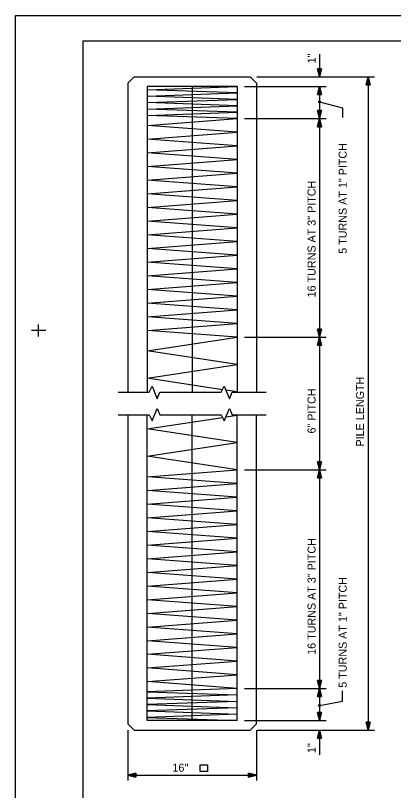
# Model space of a CAD drawing. Extents: x 0 to 22, y 0 to 16.8.
# Drawn here: x 0 to 3.92, y 6.63 to 14.67 of the extents above; entities that cross this region are included whole.
import ezdxf

# ---------------------------------------------------------------- set-up
doc = ezdxf.new("R2010")
doc.units = 0
for name, color, linetype in [('Dimension Lines', 7, 'Continuous'), ('Plan Sheet', 7, 'Continuous'), ('Plot Shape', 7, 'Continuous'), ('Rebar Lines', 7, 'Continuous'), ('sub prestressed concrete pile lines', 7, 'Continuous'), ('Text', 7, 'Continuous'), ('User Information Notes', 7, 'Continuous')]:
    doc.layers.add(name, color=color, linetype=linetype)

msp = doc.modelspace()

# ---------------------------------------------------------------- linework, layer by layer
at = {"layer": 'Dimension Lines'}
for p, q in [((3.1508, 14.2673), (3.1508, 14.0305)), ((2.4993, 14.0305), (3.7194, 14.0305)), ((3.6528, 14.0305), (3.6528, 7.256)), ((2.3715, 13.9305), (3.2175, 13.9305)), ((3.1508, 13.9305), (3.1508, 13.5971)), ((2.3715, 13.5971), (3.2175, 13.5971)), ((3.1508, 13.5971), (3.1508, 11.3305)), ((2.3715, 11.3305), (3.2175, 11.3305)), ((3.1508, 11.3305), (3.1508, 9.956)), ((2.3715, 9.956), (3.2175, 9.956)), ((3.1508, 9.956), (3.1508, 7.6893)), ((2.3715, 7.6893), (3.2175, 7.6893)), ((3.1508, 7.6893), (3.1508, 7.356)), ((2.3715, 7.356), (3.2175, 7.356)), ((1.1632, 7.256), (1.1632, 6.7366)), ((2.4965, 7.256), (2.4965, 6.7366)), ((2.5086, 7.256), (3.7194, 7.256)), ((3.1508, 7.256), (3.1508, 7.0018)), ((1.1632, 6.7922), (2.4965, 6.7922))]:
    msp.add_line(p, q, dxfattribs=at)
for points in [[(3.1508, 14.1138), (3.155, 14.1138), (3.1508, 14.0305), (3.1592, 14.1138), (3.1633, 14.1138), (3.1508, 14.0305), (3.1675, 14.1138), (3.1717, 14.1138), (3.1508, 14.0305), (3.13, 14.1138), (3.1342, 14.1138), (3.1508, 14.0305), (3.1383, 14.1138), (3.1425, 14.1138), (3.1508, 14.0305), (3.1467, 14.1138), (3.1717, 14.1138), (3.13, 14.1138), (3.1508, 14.0305), (3.1717, 14.1138)], [(3.6528, 13.9471), (3.6486, 13.9471), (3.6528, 14.0305), (3.6444, 13.9471), (3.6403, 13.9471), (3.6528, 14.0305), (3.6361, 13.9471), (3.6319, 13.9471), (3.6528, 14.0305), (3.6736, 13.9471), (3.6694, 13.9471), (3.6528, 14.0305), (3.6653, 13.9471), (3.6611, 13.9471), (3.6528, 14.0305), (3.6569, 13.9471), (3.6319, 13.9471), (3.6736, 13.9471), (3.6528, 14.0305), (3.6319, 13.9471)], [(3.1508, 13.8471), (3.1467, 13.8471), (3.1508, 13.9305), (3.1425, 13.8471), (3.1383, 13.8471), (3.1508, 13.9305), (3.1342, 13.8471), (3.13, 13.8471), (3.1508, 13.9305), (3.1717, 13.8471), (3.1675, 13.8471), (3.1508, 13.9305), (3.1633, 13.8471), (3.1592, 13.8471), (3.1508, 13.9305), (3.155, 13.8471), (3.13, 13.8471), (3.1717, 13.8471), (3.1508, 13.9305), (3.13, 13.8471)], [(3.1508, 13.7712), (3.3868, 13.7098), (3.3868, 13.6098)], [(3.1508, 13.6805), (3.155, 13.6805), (3.1508, 13.5971), (3.1592, 13.6805), (3.1633, 13.6805), (3.1508, 13.5971), (3.1675, 13.6805), (3.1717, 13.6805), (3.1508, 13.5971), (3.13, 13.6805), (3.1342, 13.6805), (3.1508, 13.5971), (3.1383, 13.6805), (3.1425, 13.6805), (3.1508, 13.5971), (3.1467, 13.6805), (3.1717, 13.6805), (3.13, 13.6805), (3.1508, 13.5971), (3.1717, 13.6805)], [(3.1508, 13.5138), (3.1467, 13.5138), (3.1508, 13.5971), (3.1425, 13.5138), (3.1383, 13.5138), (3.1508, 13.5971), (3.1342, 13.5138), (3.13, 13.5138), (3.1508, 13.5971), (3.1717, 13.5138), (3.1675, 13.5138), (3.1508, 13.5971), (3.1633, 13.5138), (3.1592, 13.5138), (3.1508, 13.5971), (3.155, 13.5138), (3.13, 13.5138), (3.1717, 13.5138), (3.1508, 13.5971), (3.13, 13.5138)], [(3.1508, 11.4138), (3.155, 11.4138), (3.1508, 11.3305), (3.1592, 11.4138), (3.1633, 11.4138), (3.1508, 11.3305), (3.1675, 11.4138), (3.1717, 11.4138), (3.1508, 11.3305), (3.13, 11.4138), (3.1342, 11.4138), (3.1508, 11.3305), (3.1383, 11.4138), (3.1425, 11.4138), (3.1508, 11.3305), (3.1467, 11.4138), (3.1717, 11.4138), (3.13, 11.4138), (3.1508, 11.3305), (3.1717, 11.4138)], [(3.1508, 11.2471), (3.1467, 11.2471), (3.1508, 11.3305), (3.1425, 11.2471), (3.1383, 11.2471), (3.1508, 11.3305), (3.1342, 11.2471), (3.13, 11.2471), (3.1508, 11.3305), (3.1717, 11.2471), (3.1675, 11.2471), (3.1508, 11.3305), (3.1633, 11.2471), (3.1592, 11.2471), (3.1508, 11.3305), (3.155, 11.2471), (3.13, 11.2471), (3.1717, 11.2471), (3.1508, 11.3305), (3.13, 11.2471)], [(3.1508, 10.0393), (3.155, 10.0393), (3.1508, 9.956), (3.1592, 10.0393), (3.1633, 10.0393), (3.1508, 9.956), (3.1675, 10.0393), (3.1717, 10.0393), (3.1508, 9.956), (3.13, 10.0393), (3.1342, 10.0393), (3.1508, 9.956), (3.1383, 10.0393), (3.1425, 10.0393), (3.1508, 9.956), (3.1467, 10.0393), (3.1717, 10.0393), (3.13, 10.0393), (3.1508, 9.956), (3.1717, 10.0393)], [(3.1508, 9.8726), (3.1467, 9.8726), (3.1508, 9.956), (3.1425, 9.8726), (3.1383, 9.8726), (3.1508, 9.956), (3.1342, 9.8726), (3.13, 9.8726), (3.1508, 9.956), (3.1717, 9.8726), (3.1675, 9.8726), (3.1508, 9.956), (3.1633, 9.8726), (3.1592, 9.8726), (3.1508, 9.956), (3.155, 9.8726), (3.13, 9.8726), (3.1717, 9.8726), (3.1508, 9.956), (3.13, 9.8726)], [(3.1508, 7.7726), (3.155, 7.7726), (3.1508, 7.6893), (3.1592, 7.7726), (3.1633, 7.7726), (3.1508, 7.6893), (3.1675, 7.7726), (3.1717, 7.7726), (3.1508, 7.6893), (3.13, 7.7726), (3.1342, 7.7726), (3.1508, 7.6893), (3.1383, 7.7726), (3.1425, 7.7726), (3.1508, 7.6893), (3.1467, 7.7726), (3.1717, 7.7726), (3.13, 7.7726), (3.1508, 7.6893), (3.1717, 7.7726)], [(3.1508, 7.606), (3.1467, 7.606), (3.1508, 7.6893), (3.1425, 7.606), (3.1383, 7.606), (3.1508, 7.6893), (3.1342, 7.606), (3.13, 7.606), (3.1508, 7.6893), (3.1717, 7.606), (3.1675, 7.606), (3.1508, 7.6893), (3.1633, 7.606), (3.1592, 7.606), (3.1508, 7.6893), (3.155, 7.606), (3.13, 7.606), (3.1717, 7.606), (3.1508, 7.6893), (3.13, 7.606)], [(3.1508, 7.514), (3.387, 7.5593), (3.387, 7.6641)], [(3.1508, 7.4393), (3.155, 7.4393), (3.1508, 7.356), (3.1592, 7.4393), (3.1633, 7.4393), (3.1508, 7.356), (3.1675, 7.4393), (3.1717, 7.4393), (3.1508, 7.356), (3.13, 7.4393), (3.1342, 7.4393), (3.1508, 7.356), (3.1383, 7.4393), (3.1425, 7.4393), (3.1508, 7.356), (3.1467, 7.4393), (3.1717, 7.4393), (3.13, 7.4393), (3.1508, 7.356), (3.1717, 7.4393)], [(3.6528, 7.3393), (3.6569, 7.3393), (3.6528, 7.256), (3.6611, 7.3393), (3.6653, 7.3393), (3.6528, 7.256), (3.6694, 7.3393), (3.6736, 7.3393), (3.6528, 7.256), (3.6319, 7.3393), (3.6361, 7.3393), (3.6528, 7.256), (3.6403, 7.3393), (3.6444, 7.3393), (3.6528, 7.256), (3.6486, 7.3393), (3.6736, 7.3393), (3.6319, 7.3393), (3.6528, 7.256), (3.6736, 7.3393)], [(3.1508, 7.1726), (3.1467, 7.1726), (3.1508, 7.256), (3.1425, 7.1726), (3.1383, 7.1726), (3.1508, 7.256), (3.1342, 7.1726), (3.13, 7.1726), (3.1508, 7.256), (3.1717, 7.1726), (3.1675, 7.1726), (3.1508, 7.256), (3.1633, 7.1726), (3.1592, 7.1726), (3.1508, 7.256), (3.155, 7.1726), (3.13, 7.1726), (3.1717, 7.1726), (3.1508, 7.256), (3.13, 7.1726)], [(1.2465, 6.7922), (1.2465, 6.7964), (1.1632, 6.7922), (1.2465, 6.8005), (1.2465, 6.8047), (1.1632, 6.7922), (1.2465, 6.8089), (1.2465, 6.813), (1.1632, 6.7922), (1.2465, 6.7714), (1.2465, 6.7755), (1.1632, 6.7922), (1.2465, 6.7797), (1.2465, 6.7839), (1.1632, 6.7922), (1.2465, 6.788), (1.2465, 6.813), (1.2465, 6.7714), (1.1632, 6.7922), (1.2465, 6.813)], [(2.4132, 6.7922), (2.4132, 6.788), (2.4965, 6.7922), (2.4132, 6.7839), (2.4132, 6.7797), (2.4965, 6.7922), (2.4132, 6.7755), (2.4132, 6.7714), (2.4965, 6.7922), (2.4132, 6.813), (2.4132, 6.8089), (2.4965, 6.7922), (2.4132, 6.8047), (2.4132, 6.8005), (2.4965, 6.7922), (2.4132, 6.7964), (2.4132, 6.7714), (2.4132, 6.813), (2.4965, 6.7922), (2.4132, 6.7714)]]:
    msp.add_lwpolyline(points, dxfattribs=at)
for centre in [(3.1508, 13.7712), (3.1508, 7.514)]:
    msp.add_circle(centre, 0.0103, dxfattribs=at)
at = {"layer": 'Plan Sheet'}
for p, q in [((0, 14.6667), (0, 14.6667)), ((0.7027, 0.4041), (0.7027, 14.4041)), ((0.7027, 14.4041), (22.0363, 14.4041)), ((0.2383, 11.337), (0.2383, 11.4636)), ((0.167, 11.4041), (0.3136, 11.4041))]:
    msp.add_line(p, q, dxfattribs=at)
at = {"layer": 'Plot Shape'}
msp.add_lwpolyline([(0, 14.6667), (22.0421, 14.6667), (22.0421, 0), (0, 0)], close=True, dxfattribs=at)
at = {"layer": 'Rebar Lines'}
for p, q in [((1.3632, 13.9305), (1.3632, 10.7599)), ((1.8298, 13.9305), (1.8298, 10.7599)), ((2.2965, 13.9305), (2.2965, 10.7599)), ((1.3632, 7.356), (1.3632, 10.5266)), ((1.8298, 7.356), (1.8298, 10.5266)), ((2.2965, 7.356), (2.2965, 10.5266))]:
    msp.add_line(p, q, dxfattribs=at)
for points in [[(2.2965, 13.5971), (2.2965, 13.5971), (1.3632, 13.6305), (2.2965, 13.6638), (1.3632, 13.6971), (2.2965, 13.7305), (1.3632, 13.7638), (2.2965, 13.7971), (1.3632, 13.8305), (2.2965, 13.8638), (1.3632, 13.8971), (2.2965, 13.9305), (1.3632, 13.9305)], [(2.2965, 12.4638), (1.3632, 12.5346), (2.2965, 12.6055), (1.3632, 12.6763), (2.2965, 12.7471), (1.3632, 12.818), (2.2965, 12.8888), (1.3632, 12.9596), (2.2965, 13.0305), (1.3632, 13.1013), (2.2965, 13.1721), (1.3632, 13.243), (2.2965, 13.3138), (1.3632, 13.3846), (2.2965, 13.4555), (1.3632, 13.5263), (2.2965, 13.5971)], [(2.2965, 11.3305), (1.3632, 11.4013), (2.2965, 11.4721), (1.3632, 11.543), (2.2965, 11.6138), (1.3632, 11.6846), (2.2965, 11.7555), (1.3632, 11.8263), (2.2965, 11.8971), (1.3632, 11.968), (2.2965, 12.0388), (1.3632, 12.1096), (2.2965, 12.1805), (1.3632, 12.2513), (2.2965, 12.3221), (1.3632, 12.393), (2.2965, 12.4638)], [(2.1447, 10.7868), (1.3632, 10.9055), (2.2965, 11.0471), (1.3632, 11.1888), (2.2965, 11.3305), (2.2965, 11.3305)], [(2.2965, 10.7638), (2.179, 10.7816)], [(2.2965, 9.956), (1.3632, 10.0976), (2.2965, 10.2393), (1.3632, 10.381), (2.1447, 10.4996)], [(2.179, 10.5048), (2.2965, 10.5226)], [(2.2965, 8.8226), (1.3632, 8.8935), (2.2965, 8.9643), (1.3632, 9.0351), (2.2965, 9.106), (1.3632, 9.1768), (2.2965, 9.2476), (1.3632, 9.3185), (2.2965, 9.3893), (1.3632, 9.4601), (2.2965, 9.531), (1.3632, 9.6018), (2.2965, 9.6726), (1.3632, 9.7435), (2.2965, 9.8143), (1.3632, 9.8851), (2.2965, 9.956)], [(2.2965, 7.6893), (1.3632, 7.7601), (2.2965, 7.831), (1.3632, 7.9018), (2.2965, 7.9726), (1.3632, 8.0435), (2.2965, 8.1143), (1.3632, 8.1851), (2.2965, 8.256), (1.3632, 8.3268), (2.2965, 8.3976), (1.3632, 8.4685), (2.2965, 8.5393), (1.3632, 8.6101), (2.2965, 8.681), (1.3632, 8.7518), (2.2965, 8.8226)], [(2.2965, 7.6893), (2.2965, 7.6893), (1.3632, 7.656), (2.2965, 7.6226), (1.3632, 7.5893), (2.2965, 7.556), (1.3632, 7.5226), (2.2965, 7.4893), (1.3632, 7.456), (2.2965, 7.4226), (1.3632, 7.3893), (2.2965, 7.356), (1.3632, 7.356)]]:
    msp.add_lwpolyline(points, dxfattribs=at)
at = {"layer": 'sub prestressed concrete pile lines'}
for p, q in [((1.1632, 13.9638), (1.2298, 14.0305)), ((1.2298, 14.0305), (2.4298, 14.0305)), ((2.4298, 14.0305), (2.4965, 13.9638)), ((1.1632, 13.9638), (1.1632, 10.7599)), ((2.4965, 13.9638), (2.4965, 10.7599)), ((1.0632, 10.7599), (1.3397, 10.7599)), ((1.5433, 10.7599), (2.0865, 10.7599)), ((2.2901, 10.7599), (2.5965, 10.7599)), ((1.0632, 10.5266), (1.3397, 10.5266)), ((1.1632, 10.5266), (1.1632, 7.3226)), ((1.5433, 10.5266), (2.0865, 10.5266)), ((2.2901, 10.5266), (2.5965, 10.5266)), ((2.4965, 7.3226), (2.4965, 10.5266)), ((1.1632, 7.3226), (1.2298, 7.256)), ((2.4298, 7.256), (2.4965, 7.3226)), ((1.2298, 7.256), (2.4298, 7.256))]:
    msp.add_line(p, q, dxfattribs=at)
for points in [[(1.3397, 10.7599), (1.3855, 10.7599), (1.4147, 10.8235), (1.4691, 10.6932), (1.4966, 10.7599), (1.5433, 10.7599)], [(2.0865, 10.7599), (2.1323, 10.7599), (2.1615, 10.8235), (2.2159, 10.6932), (2.2434, 10.7599), (2.2901, 10.7599)], [(1.3397, 10.5266), (1.3855, 10.5266), (1.4147, 10.4629), (1.4691, 10.5932), (1.4966, 10.5266), (1.5433, 10.5266)], [(2.0865, 10.5266), (2.1323, 10.5266), (2.1615, 10.4629), (2.2159, 10.5932), (2.2434, 10.5266), (2.2901, 10.5266)]]:
    msp.add_lwpolyline(points, dxfattribs=at)
at = {"layer": 'Text'}
msp.add_lwpolyline([(1.9139, 6.8294), (1.9139, 6.8981), (1.9895, 6.8981), (1.9895, 6.8294)], close=True, dxfattribs=at)
at = {"layer": 'User Information Notes'}
msp.add_line((0.7027, 14.4041), (0.7027, 14.4041), dxfattribs=at)

# ---------------------------------------------------------------- texts
at = {"layer": 'Text'}
for s, height, p in [('1"', 0.08333, (3.1092, 14.1707)), ('5 TURNS AT 1" PITCH', 0.083333, (3.4317, 12.1962)), ('16 TURNS AT 3" PITCH', 0.083333, (3.1092, 11.7439)), ('PILE LENGTH', 0.083333, (3.6111, 10.1978)), ('6" PITCH', 0.08333, (3.1092, 10.3332)), ('16 TURNS AT 3" PITCH', 0.083333, (3.1092, 8.0384)), ('5 TURNS AT 1" PITCH', 0.083333, (3.4317, 7.6969)), ('1"', 0.08333, (3.1092, 7.0204))]:
    msp.add_text(s, height=height, rotation=90, dxfattribs=at).set_placement(p)
msp.add_text("16''", height=0.08333, dxfattribs=at).set_placement((1.6258, 6.8266))

doc.saveas('drawing.dxf')
